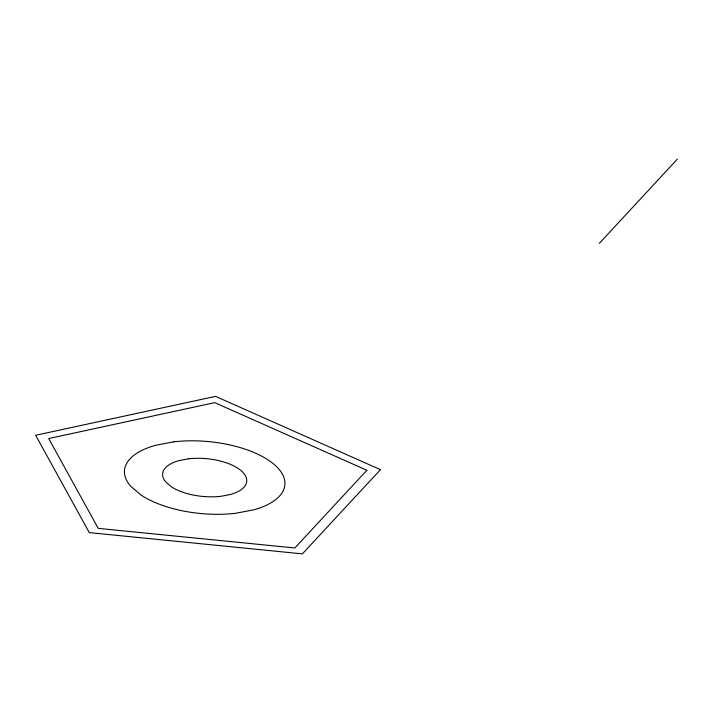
<?xml version="1.0" encoding="UTF-8"?>
<svg xmlns="http://www.w3.org/2000/svg" width="713" height="713" viewBox="0 0 713 713"><rect width="100%" height="100%" fill="white"/><g stroke="black" fill="none" stroke-linecap="round" stroke-linejoin="round"><path stroke-width="1.07" d="M599.312 243.338L677.35 159.133M366.856 470.268L294.843 547.976L98.225 528.369L48.707 438.548L214.729 402.64L366.856 470.268M380.43 469.662L302.392 553.867L89.312 532.62L35.65 435.278L215.576 396.366L380.43 469.662M173.749 441.828L155.639 445.277A80.507 36.176 5.2 0 0 130.622 486.177L141.147 495.134A80.507 36.176 5.2 0 0 235.593 513.289L253.703 509.848A80.507 36.176 5.2 0 0 274.05 464.35A80.507 36.176 5.2 0 0 173.749 441.828M188.455 458.815L178.954 460.625A42.227 18.975 5.2 0 0 165.835 482.077L171.361 486.774A42.227 18.975 5.2 0 0 220.887 496.301L230.388 494.492A42.227 18.975 5.2 0 0 241.056 470.633A42.227 18.975 5.2 0 0 188.455 458.815"/></g></svg>
